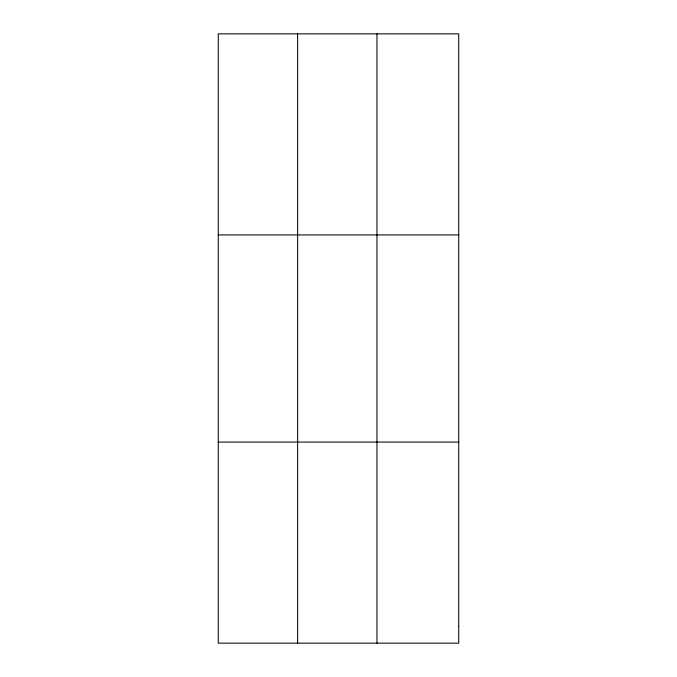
<?xml version="1.0" encoding="UTF-8"?>
<svg xmlns="http://www.w3.org/2000/svg" width="677" height="677" viewBox="0 0 677 677"><rect width="100%" height="100%" fill="white"/><g stroke="black" fill="none" stroke-linecap="round" stroke-linejoin="round"><path stroke-width="1.02" d="M297.626 33.85L297.626 643.15M376.971 33.85L376.971 643.15M218.273 234.919L458.727 234.919M218.273 442.081L458.727 442.081M458.727 626.394L458.727 643.15L218.273 643.15L218.273 33.85L458.727 33.85L458.727 626.394"/></g></svg>
